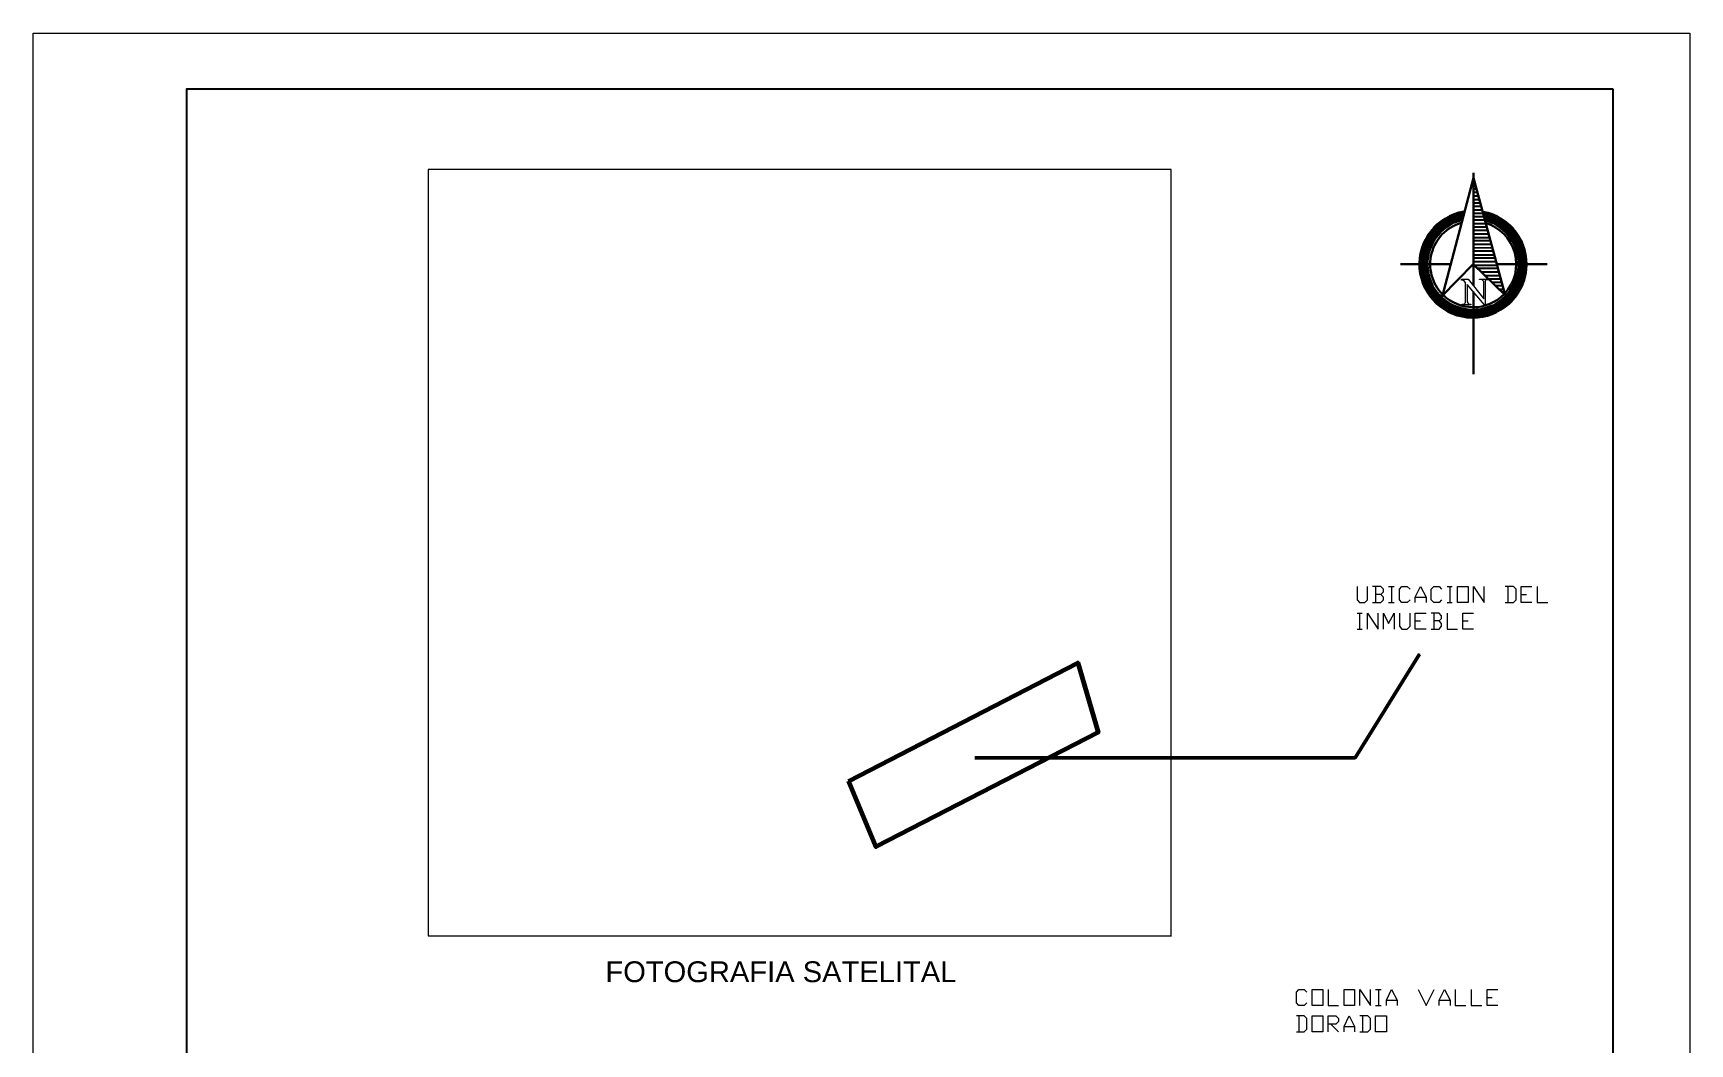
# Model space of a CAD drawing. Header units: millimetres. Extents: x 2413 to 2557, y 1886 to 2106.
# Drawn here: x 2413.3 to 2557.2, y 2018 to 2105.8 of the extents above; entities that cross this region are included whole.
import ezdxf

# ---------------------------------------------------------------- set-up
doc = ezdxf.new("R2010")
doc.units = ezdxf.units.MM
for name, color, linetype in [('PDF_0', 7, 'Continuous'), ('PDF_10 Formato', 7, 'Continuous'), ('PDF_CVL_CUADCON_TIT', 7, 'Continuous'), ('PDF_Text', 7, 'Continuous')]:
    doc.layers.add(name, color=color, linetype=linetype)
doc.styles.add('PDF Arial-BoldMT', font='arial.ttf')

msp = doc.modelspace()

# ---------------------------------------------------------------- hatches: boundary and pattern name
at = {"layer": 'PDF_0', "transparency": 33554559}
msp.add_hatch(color=256, dxfattribs=at).paths.add_polyline_path([(2538.49, 2093.16), (2538.47, 2093.19), (2538.44, 2093.22), (2538.41, 2093.19), (2538.38, 2093.16), (2538.41, 2093.13), (2538.44, 2093.11), (2538.47, 2093.13)])

# ---------------------------------------------------------------- linework, layer by layer
at = {"layer": 'PDF_0', "lineweight": 30}
for points in [[(2538.44, 2093.7), (2538.44, 2083.87)], [(2535.7, 2082.97), (2538.41, 2085.74), (2541.21, 2083.05), (2538.44, 2093.25), (2535.73, 2082.91)], [(2536.43, 2085.74), (2532.11, 2085.74)], [(2544.85, 2085.74), (2540.47, 2085.74)], [(2538.44, 2083.36), (2538.44, 2076.19)]]:
    msp.add_lwpolyline(points, dxfattribs=at)
at = {"layer": 'PDF_0', "lineweight": 25}
for points in [[(2538.52, 2092.85), (2538.44, 2092.85)], [(2538.61, 2092.57), (2538.44, 2092.57)], [(2538.69, 2092.26), (2538.44, 2092.26)], [(2538.78, 2091.98), (2538.44, 2091.98)], [(2538.86, 2091.67), (2538.44, 2091.67)], [(2538.95, 2091.36), (2538.44, 2091.36)], [(2539.03, 2091.07), (2538.44, 2091.07)], [(2539.12, 2090.76), (2538.44, 2090.76)], [(2539.2, 2090.45), (2538.44, 2090.45)], [(2535.95, 2088.96), (2535.08, 2088.96)], [(2536.07, 2089.04), (2535.16, 2089.04)], [(2536.21, 2089.12), (2535.25, 2089.12)], [(2536.32, 2089.21), (2535.33, 2089.21)], [(2536.46, 2089.29), (2535.42, 2089.29)], [(2536.63, 2089.35), (2535.53, 2089.35)], [(2536.8, 2089.44), (2535.64, 2089.44)], [(2537, 2089.52), (2535.76, 2089.52)], [(2537.25, 2089.6), (2535.87, 2089.6)], [(2537.45, 2089.69), (2535.98, 2089.69)], [(2537.48, 2089.75), (2536.12, 2089.75)], [(2537.48, 2089.83), (2536.26, 2089.83)], [(2537.51, 2089.92), (2536.43, 2089.92)], [(2537.53, 2090), (2536.63, 2090)], [(2537.56, 2090.08), (2536.83, 2090.08)], [(2537.56, 2090.17), (2537.08, 2090.17)], [(2537.59, 2090.23), (2537.39, 2090.23)], [(2539.26, 2090.17), (2538.44, 2090.17)], [(2539.34, 2089.86), (2538.44, 2089.86)], [(2539.43, 2089.58), (2538.44, 2089.58)], [(2539.51, 2089.27), (2538.44, 2089.27)], [(2539.6, 2088.96), (2538.44, 2088.96)], [(2539.37, 2090.23), (2539.26, 2090.23)], [(2539.68, 2090.17), (2539.29, 2090.17)], [(2539.91, 2090.08), (2539.29, 2090.08)], [(2540.13, 2090), (2539.31, 2090)], [(2540.3, 2089.92), (2539.34, 2089.92)], [(2540.47, 2089.83), (2539.37, 2089.83)], [(2540.61, 2089.75), (2539.37, 2089.75)], [(2540.75, 2089.69), (2539.4, 2089.69)], [(2540.87, 2089.6), (2539.51, 2089.6)], [(2541.01, 2089.52), (2539.74, 2089.52)], [(2541.12, 2089.44), (2539.94, 2089.44)], [(2541.21, 2089.35), (2540.13, 2089.35)], [(2541.32, 2089.29), (2540.27, 2089.29)], [(2541.4, 2089.21), (2540.42, 2089.21)], [(2541.49, 2089.12), (2540.56, 2089.12)], [(2541.57, 2089.04), (2540.67, 2089.04)], [(2541.66, 2088.96), (2540.78, 2088.96)], [(2534.77, 2087.51), (2534.15, 2087.51)], [(2534.82, 2087.6), (2534.17, 2087.6)], [(2534.85, 2087.68), (2534.2, 2087.68)], [(2534.91, 2087.77), (2534.23, 2087.77)], [(2534.94, 2087.85), (2534.29, 2087.85)], [(2534.99, 2087.94), (2534.32, 2087.94)], [(2535.05, 2087.99), (2534.37, 2087.99)], [(2535.11, 2088.08), (2534.4, 2088.08)], [(2535.16, 2088.16), (2534.46, 2088.16)], [(2535.22, 2088.25), (2534.51, 2088.25)], [(2535.3, 2088.33), (2534.57, 2088.33)], [(2535.36, 2088.39), (2534.63, 2088.39)], [(2535.45, 2088.47), (2534.68, 2088.47)], [(2535.5, 2088.56), (2534.74, 2088.56)], [(2535.59, 2088.64), (2534.8, 2088.64)], [(2535.67, 2088.73), (2534.88, 2088.73)], [(2535.76, 2088.81), (2534.94, 2088.81)], [(2535.87, 2088.87), (2535.02, 2088.87)], [(2539.68, 2088.67), (2538.44, 2088.67)], [(2539.77, 2088.36), (2538.44, 2088.36)], [(2539.85, 2088.05), (2538.44, 2088.05)], [(2539.94, 2087.77), (2538.44, 2087.77)], [(2541.74, 2088.87), (2540.87, 2088.87)], [(2541.8, 2088.81), (2540.98, 2088.81)], [(2541.88, 2088.73), (2541.06, 2088.73)], [(2541.94, 2088.64), (2541.15, 2088.64)], [(2542, 2088.56), (2541.23, 2088.56)], [(2542.05, 2088.47), (2541.32, 2088.47)], [(2542.11, 2088.39), (2541.38, 2088.39)], [(2542.17, 2088.33), (2541.46, 2088.33)], [(2542.22, 2088.25), (2541.52, 2088.25)], [(2542.28, 2088.16), (2541.57, 2088.16)], [(2542.34, 2088.08), (2541.63, 2088.08)], [(2542.36, 2087.99), (2541.69, 2087.99)], [(2542.42, 2087.94), (2541.74, 2087.94)], [(2542.45, 2087.85), (2541.8, 2087.85)], [(2542.51, 2087.77), (2541.83, 2087.77)], [(2542.53, 2087.68), (2541.88, 2087.68)], [(2542.56, 2087.6), (2541.94, 2087.6)], [(2542.62, 2087.51), (2541.97, 2087.51)], [(2534.37, 2086.1), (2533.78, 2086.1)], [(2534.4, 2086.33), (2533.81, 2086.33)], [(2534.4, 2086.24), (2533.81, 2086.24)], [(2534.37, 2086.19), (2533.81, 2086.19)], [(2534.43, 2086.5), (2533.84, 2086.5)], [(2534.4, 2086.41), (2533.84, 2086.41)], [(2534.46, 2086.64), (2533.86, 2086.64)], [(2534.46, 2086.58), (2533.86, 2086.58)], [(2534.51, 2086.81), (2533.89, 2086.81)], [(2534.48, 2086.72), (2533.89, 2086.72)], [(2534.51, 2086.89), (2533.92, 2086.89)], [(2534.54, 2086.98), (2533.95, 2086.98)], [(2534.6, 2087.12), (2533.98, 2087.12)], [(2534.57, 2087.06), (2533.98, 2087.06)], [(2534.63, 2087.2), (2534, 2087.2)], [(2534.65, 2087.29), (2534.03, 2087.29)], [(2534.71, 2087.37), (2534.06, 2087.37)], [(2534.74, 2087.46), (2534.09, 2087.46)], [(2540.02, 2087.46), (2538.44, 2087.46)], [(2540.08, 2087.15), (2538.44, 2087.18)], [(2540.16, 2086.87), (2538.44, 2086.87)], [(2540.25, 2086.55), (2538.44, 2086.55)], [(2540.33, 2086.27), (2538.44, 2086.27)], [(2542.65, 2087.46), (2542, 2087.46)], [(2542.67, 2087.37), (2542.05, 2087.37)], [(2542.7, 2087.29), (2542.08, 2087.29)], [(2542.73, 2087.2), (2542.11, 2087.2)], [(2542.76, 2087.12), (2542.14, 2087.12)], [(2542.79, 2087.06), (2542.17, 2087.06)], [(2542.82, 2086.98), (2542.19, 2086.98)], [(2542.82, 2086.89), (2542.22, 2086.89)], [(2542.84, 2086.81), (2542.25, 2086.81)], [(2542.87, 2086.72), (2542.25, 2086.72)], [(2542.87, 2086.64), (2542.28, 2086.64)], [(2542.9, 2086.58), (2542.31, 2086.58)], [(2542.9, 2086.5), (2542.31, 2086.5)], [(2542.93, 2086.41), (2542.34, 2086.41)], [(2542.93, 2086.33), (2542.34, 2086.33)], [(2542.93, 2086.24), (2542.36, 2086.24)], [(2542.96, 2086.19), (2542.36, 2086.19)], [(2542.96, 2086.1), (2542.36, 2086.1)], [(2534.37, 2086.02), (2533.78, 2086.02)], [(2534.37, 2085.93), (2533.78, 2085.93)], [(2534.37, 2085.85), (2533.78, 2085.85)], [(2534.37, 2085.76), (2533.78, 2085.76)], [(2534.37, 2085.71), (2533.78, 2085.71)], [(2534.37, 2085.62), (2533.78, 2085.62)], [(2534.37, 2085.54), (2533.78, 2085.54)], [(2534.37, 2085.45), (2533.78, 2085.45)], [(2534.37, 2085.37), (2533.78, 2085.37)], [(2534.37, 2085.28), (2533.81, 2085.28)], [(2534.4, 2085.23), (2533.81, 2085.23)], [(2534.4, 2085.14), (2533.81, 2085.14)], [(2534.43, 2085.06), (2533.84, 2085.06)], [(2534.43, 2084.97), (2533.84, 2084.97)], [(2534.46, 2084.89), (2533.86, 2084.89)], [(2534.46, 2084.83), (2533.86, 2084.83)], [(2534.48, 2084.75), (2533.89, 2084.75)], [(2534.51, 2084.66), (2533.92, 2084.66)], [(2540.42, 2085.96), (2538.44, 2085.96)], [(2540.5, 2085.65), (2538.49, 2085.65)], [(2540.58, 2085.37), (2538.81, 2085.37)], [(2540.67, 2085.06), (2539.12, 2085.06)], [(2540.75, 2084.75), (2539.43, 2084.75)], [(2542.84, 2084.66), (2542.22, 2084.66)], [(2542.84, 2084.75), (2542.25, 2084.75)], [(2542.87, 2084.83), (2542.28, 2084.83)], [(2542.9, 2084.97), (2542.31, 2084.97)], [(2542.9, 2084.89), (2542.31, 2084.89)], [(2542.93, 2085.23), (2542.34, 2085.23)], [(2542.93, 2085.14), (2542.34, 2085.14)], [(2542.93, 2085.06), (2542.34, 2085.06)], [(2542.96, 2086.02), (2542.36, 2086.02)], [(2542.96, 2085.45), (2542.36, 2085.45)], [(2542.96, 2085.37), (2542.36, 2085.37)], [(2542.96, 2085.28), (2542.36, 2085.28)], [(2542.96, 2085.93), (2542.39, 2085.93)], [(2542.96, 2085.85), (2542.39, 2085.85)], [(2542.96, 2085.76), (2542.39, 2085.76)], [(2542.96, 2085.71), (2542.39, 2085.71)], [(2542.96, 2085.62), (2542.39, 2085.62)], [(2542.96, 2085.54), (2542.39, 2085.54)], [(2534.54, 2084.58), (2533.92, 2084.58)], [(2534.57, 2084.49), (2533.95, 2084.49)], [(2534.6, 2084.41), (2533.98, 2084.41)], [(2534.63, 2084.35), (2534, 2084.35)], [(2534.65, 2084.27), (2534.03, 2084.27)], [(2534.68, 2084.18), (2534.06, 2084.18)], [(2534.71, 2084.1), (2534.09, 2084.1)], [(2534.74, 2084.01), (2534.12, 2084.01)], [(2534.8, 2083.96), (2534.15, 2083.96)], [(2534.82, 2083.87), (2534.17, 2083.87)], [(2534.88, 2083.79), (2534.23, 2083.79)], [(2534.91, 2083.7), (2534.26, 2083.7)], [(2534.97, 2083.62), (2534.29, 2083.62)], [(2535.02, 2083.53), (2534.34, 2083.53)], [(2535.08, 2083.48), (2534.37, 2083.48)], [(2535.13, 2083.39), (2534.43, 2083.39)], [(2535.19, 2083.31), (2534.48, 2083.31)], [(2535.25, 2083.22), (2534.54, 2083.22)], [(2540.84, 2084.46), (2539.74, 2084.46)], [(2540.9, 2084.15), (2540.05, 2084.15)], [(2540.98, 2083.87), (2540.36, 2083.87)], [(2541.06, 2083.56), (2540.67, 2083.56)], [(2541.15, 2083.25), (2541.01, 2083.25)], [(2542.22, 2083.22), (2541.49, 2083.22)], [(2542.25, 2083.31), (2541.54, 2083.31)], [(2542.31, 2083.39), (2541.63, 2083.39)], [(2542.36, 2083.48), (2541.69, 2083.48)], [(2542.39, 2083.53), (2541.71, 2083.53)], [(2542.45, 2083.62), (2541.77, 2083.62)], [(2542.48, 2083.7), (2541.83, 2083.7)], [(2542.53, 2083.79), (2541.88, 2083.79)], [(2542.56, 2083.87), (2541.91, 2083.87)], [(2542.59, 2083.96), (2541.97, 2083.96)], [(2542.62, 2084.01), (2542, 2084.01)], [(2542.67, 2084.1), (2542.02, 2084.1)], [(2542.7, 2084.18), (2542.05, 2084.18)], [(2542.73, 2084.27), (2542.11, 2084.27)], [(2542.76, 2084.35), (2542.14, 2084.35)], [(2542.76, 2084.41), (2542.17, 2084.41)], [(2542.79, 2084.49), (2542.19, 2084.49)], [(2542.82, 2084.58), (2542.22, 2084.58)], [(2535.3, 2083.14), (2534.57, 2083.14)], [(2535.39, 2083.05), (2534.63, 2083.05)], [(2535.45, 2083), (2534.71, 2083)], [(2535.53, 2082.91), (2534.77, 2082.91)], [(2535.61, 2082.83), (2534.82, 2082.83)], [(2535.7, 2082.74), (2534.88, 2082.74)], [(2535.81, 2082.66), (2534.97, 2082.66)], [(2535.9, 2082.6), (2535.02, 2082.6)], [(2536.01, 2082.52), (2535.11, 2082.52)], [(2536.12, 2082.43), (2535.19, 2082.43)], [(2536.24, 2082.35), (2535.28, 2082.35)], [(2536.38, 2082.26), (2535.36, 2082.26)], [(2536.52, 2082.18), (2535.47, 2082.18)], [(2536.69, 2082.12), (2535.56, 2082.12)], [(2536.86, 2082.04), (2535.67, 2082.04)], [(2537.08, 2081.95), (2535.78, 2081.95)], [(2537.34, 2081.87), (2535.9, 2081.87)], [(2537.7, 2081.78), (2536.04, 2081.78)], [(2540.7, 2081.78), (2539.06, 2081.78)], [(2540.84, 2081.87), (2539.4, 2081.87)], [(2540.95, 2081.95), (2539.68, 2081.95)], [(2541.06, 2082.04), (2539.88, 2082.04)], [(2541.18, 2082.12), (2540.08, 2082.12)], [(2541.29, 2082.18), (2540.22, 2082.18)], [(2541.38, 2082.26), (2540.39, 2082.26)], [(2541.46, 2082.35), (2540.5, 2082.35)], [(2541.54, 2082.43), (2540.64, 2082.43)], [(2541.63, 2082.52), (2540.75, 2082.52)], [(2541.71, 2082.6), (2540.84, 2082.6)], [(2541.77, 2082.66), (2540.95, 2082.66)], [(2541.86, 2082.74), (2541.04, 2082.74)], [(2541.91, 2082.83), (2541.12, 2082.83)], [(2542, 2082.91), (2541.21, 2082.91)], [(2542.05, 2083), (2541.29, 2083)], [(2542.11, 2083.05), (2541.35, 2083.05)], [(2542.17, 2083.14), (2541.43, 2083.14)], [(2540.56, 2081.73), (2538.41, 2081.73), (2536.18, 2081.73)], [(2540.42, 2081.64), (2538.41, 2081.64), (2536.32, 2081.64)], [(2540.25, 2081.56), (2538.41, 2081.56), (2536.49, 2081.56)], [(2540.05, 2081.47), (2538.41, 2081.47), (2536.69, 2081.47)], [(2539.85, 2081.39), (2538.41, 2081.39), (2536.91, 2081.39)], [(2539.57, 2081.3), (2538.41, 2081.3), (2537.17, 2081.3)], [(2539.23, 2081.25), (2538.41, 2081.25), (2537.51, 2081.25)], [(2538.52, 2081.16), (2538.41, 2081.16), (2538.21, 2081.16)]]:
    msp.add_lwpolyline(points, dxfattribs=at)
at = {"layer": 'PDF_0', "lineweight": 20}
msp.add_lwpolyline([(2538.41, 2084.78), (2538.38, 2084.78)], dxfattribs=at)
msp.add_lwpolyline([(2539.4, 2082.21), (2537.9, 2083.98), (2537.9, 2082.49), (2537.99, 2082.32), (2538.07, 2082.29), (2538.21, 2082.29), (2538.21, 2082.23), (2537.45, 2082.23), (2537.45, 2082.29), (2537.65, 2082.29), (2537.7, 2082.35), (2537.76, 2082.43), (2537.76, 2082.52), (2537.76, 2084.15), (2537.59, 2084.35), (2537.48, 2084.35), (2537.39, 2084.35), (2537.39, 2084.44), (2537.99, 2084.44), (2539.34, 2082.74), (2539.34, 2084.24), (2539.17, 2084.41), (2538.98, 2084.41), (2538.98, 2084.44), (2539.77, 2084.44), (2539.77, 2084.38), (2539.6, 2084.38), (2539.46, 2084.32), (2539.46, 2084.24), (2539.46, 2082.21)], close=True, dxfattribs=at)
at = {"layer": 'PDF_0', "lineweight": 30}
msp.add_lwpolyline([(2535.8, 2083.08, 0.194727), (2538.4, 2082.01, 0.204974), (2541.11, 2083.15)], format="xyb", dxfattribs=at)
at = {"layer": 'PDF_0', "lineweight": 50}
for radius, start, end in [(4.59, 99.6187, 79.0466), (4.02, 103.4143, 74.8775)]:
    msp.add_arc((2538.4, 2085.75), radius, start, end, dxfattribs=at)
at = {"layer": 'PDF_0', "lineweight": 30}
for start, end in [(106.3803, 224.5112), (317.1202, 73.3997)]:
    msp.add_arc((2538.42, 2085.75), 3.74, start, end, dxfattribs=at)
at = {"layer": 'PDF_10 Formato', "lineweight": 9}
msp.add_lwpolyline([(2413.28, 1885.91), (2413.28, 2105.84), (2557.25, 2105.84), (2557.25, 1885.91)], close=True, dxfattribs=at)
at = {"layer": 'PDF_10 Formato', "lineweight": 25}
msp.add_lwpolyline([(2550.55, 2100.99), (2550.55, 1892.29), (2426.64, 1892.29), (2426.64, 2100.99)], close=True, dxfattribs=at)
at = {"layer": 'PDF_CVL_CUADCON_TIT', "lineweight": 9}
for points in [[(2447.62, 2093.98), (2447.62, 2027.36), (2512.18, 2027.36), (2512.18, 2093.98)], [(2537.05, 2056.34), (2537.05, 2057.72), (2537.99, 2057.72), (2537.99, 2056.34)], [(2524.43, 2021.29), (2524.43, 2022.68), (2525.34, 2022.68), (2525.34, 2021.29)], [(2527.2, 2021.29), (2527.2, 2022.68), (2528.1, 2022.68), (2528.1, 2021.29)], [(2524.43, 2019.01), (2524.43, 2020.39), (2525.34, 2020.39), (2525.34, 2019.01)], [(2529.94, 2019.01), (2529.94, 2020.39), (2530.87, 2020.39), (2530.87, 2019.01)]]:
    msp.add_lwpolyline(points, close=True, dxfattribs=at)
for points in [[(2512.18, 2027.31), (2512.18, 2093.98)], [(2528.33, 2057.72), (2528.33, 2056.56), (2528.55, 2056.34), (2529.01, 2056.34), (2529.23, 2056.56), (2529.23, 2057.72)], [(2530.39, 2057.04), (2530.62, 2057.27), (2530.62, 2057.5), (2530.39, 2057.72), (2529.68, 2057.72)], [(2529.94, 2057.72), (2529.94, 2056.34)], [(2531.07, 2057.72), (2531.55, 2057.72)], [(2531.32, 2057.72), (2531.32, 2056.34)], [(2532.93, 2056.56), (2532.68, 2056.34), (2532.23, 2056.34), (2532, 2056.56), (2532, 2057.5), (2532.23, 2057.72), (2532.68, 2057.72), (2532.93, 2057.5)], [(2533.38, 2056.34), (2533.38, 2056.79), (2533.84, 2057.72), (2534.32, 2056.79), (2534.32, 2056.34)], [(2535.67, 2056.56), (2535.45, 2056.34), (2534.99, 2056.34), (2534.77, 2056.56), (2534.77, 2057.5), (2534.99, 2057.72), (2535.45, 2057.72), (2535.67, 2057.5)], [(2536.15, 2057.72), (2536.6, 2057.72)], [(2536.38, 2057.72), (2536.38, 2056.34)], [(2538.44, 2056.34), (2538.44, 2057.72), (2539.37, 2056.34), (2539.37, 2057.72)], [(2541.21, 2056.34), (2541.91, 2056.34), (2542.14, 2056.56), (2542.14, 2057.5), (2541.91, 2057.72), (2541.21, 2057.72)], [(2541.43, 2057.72), (2541.43, 2056.34)], [(2543.52, 2056.34), (2542.59, 2056.34), (2542.59, 2057.72), (2543.52, 2057.72)], [(2543.97, 2057.72), (2543.97, 2056.34), (2544.91, 2056.34)], [(2529.68, 2056.34), (2530.39, 2056.34), (2530.62, 2056.56), (2530.62, 2056.79), (2530.39, 2057.04), (2529.94, 2057.04)], [(2531.07, 2056.34), (2531.55, 2056.34)], [(2533.38, 2056.79), (2534.32, 2056.79)], [(2536.15, 2056.34), (2536.6, 2056.34)], [(2542.59, 2057.04), (2543.04, 2057.04)], [(2528.33, 2055.41), (2528.78, 2055.41)], [(2528.55, 2055.41), (2528.55, 2054.02)], [(2529.23, 2054.02), (2529.23, 2055.41), (2530.16, 2054.02), (2530.16, 2055.41)], [(2530.62, 2054.02), (2530.62, 2055.41), (2531.07, 2054.5), (2531.55, 2055.41), (2531.55, 2054.02)], [(2532, 2055.41), (2532, 2054.28), (2532.23, 2054.02), (2532.68, 2054.02), (2532.93, 2054.28), (2532.93, 2055.41)], [(2534.32, 2054.02), (2533.38, 2054.02), (2533.38, 2055.41), (2534.32, 2055.41)], [(2533.38, 2054.73), (2533.84, 2054.73)], [(2535.45, 2054.73), (2535.67, 2054.95), (2535.67, 2055.18), (2535.45, 2055.41), (2534.77, 2055.41)], [(2534.77, 2054.02), (2535.45, 2054.02), (2535.67, 2054.28), (2535.67, 2054.5), (2535.45, 2054.73), (2534.99, 2054.73)], [(2534.99, 2055.41), (2534.99, 2054.02)], [(2536.15, 2055.41), (2536.15, 2054.02), (2537.05, 2054.02)], [(2538.44, 2054.02), (2537.53, 2054.02), (2537.53, 2055.41), (2538.44, 2055.41)], [(2537.53, 2054.73), (2537.99, 2054.73)], [(2528.33, 2054.02), (2528.78, 2054.02)], [(2523.95, 2021.52), (2523.73, 2021.29), (2523.27, 2021.29), (2523.05, 2021.52), (2523.05, 2022.45), (2523.27, 2022.68), (2523.73, 2022.68), (2523.95, 2022.45)], [(2525.82, 2022.68), (2525.82, 2021.29), (2526.72, 2021.29)], [(2528.58, 2021.29), (2528.58, 2022.68), (2529.49, 2021.29), (2529.49, 2022.68)], [(2529.94, 2022.68), (2530.42, 2022.68)], [(2529.94, 2021.29), (2530.42, 2021.29)], [(2530.19, 2022.68), (2530.19, 2021.29)], [(2530.87, 2021.29), (2530.87, 2021.77), (2531.32, 2022.68), (2531.8, 2021.77), (2531.8, 2021.29)], [(2530.87, 2021.77), (2531.8, 2021.77)], [(2533.64, 2022.68), (2534.32, 2021.29), (2535.02, 2022.68)], [(2535.47, 2021.29), (2535.47, 2021.77), (2535.93, 2022.68), (2536.41, 2021.77), (2536.41, 2021.29)], [(2535.47, 2021.77), (2536.41, 2021.77)], [(2536.86, 2022.68), (2536.86, 2021.29), (2537.79, 2021.29)], [(2538.24, 2022.68), (2538.24, 2021.29), (2539.17, 2021.29)], [(2540.56, 2021.29), (2539.62, 2021.29), (2539.62, 2022.68), (2540.56, 2022.68)], [(2539.62, 2022), (2540.08, 2022)], [(2523.05, 2019.01), (2523.73, 2019.01), (2523.95, 2019.23), (2523.95, 2020.16), (2523.73, 2020.39), (2523.05, 2020.39)], [(2523.27, 2020.39), (2523.27, 2019.01)], [(2525.82, 2019.01), (2525.82, 2020.39), (2526.49, 2020.39), (2526.72, 2020.16), (2526.72, 2019.91), (2526.49, 2019.68), (2525.82, 2019.68)], [(2527.2, 2019.01), (2527.2, 2019.46), (2527.65, 2020.39), (2528.1, 2019.46), (2528.1, 2019.01)], [(2528.58, 2019.01), (2529.26, 2019.01), (2529.49, 2019.23), (2529.49, 2020.16), (2529.26, 2020.39), (2528.58, 2020.39)], [(2528.81, 2020.39), (2528.81, 2019.01)], [(2526.04, 2019.68), (2526.72, 2019.01)], [(2527.2, 2019.46), (2528.1, 2019.46)]]:
    msp.add_lwpolyline(points, dxfattribs=at)
at = {"layer": 'PDF_CVL_CUADCON_TIT', "lineweight": 50}
msp.add_lwpolyline([(2533.75, 2051.85), (2528.16, 2042.84), (2495.23, 2042.84), (2495.12, 2042.84)], dxfattribs=at)
at = {"layer": 'PDF_CVL_CUADCON_TIT', "color": 6, "lineweight": 60}
msp.add_lwpolyline([(2484.13, 2040.81), (2504.07, 2051.09), (2505.82, 2045.04), (2486.51, 2035.1)], close=True, dxfattribs=at)
at = {"layer": 'PDF_CVL_CUADCON_TIT', "transparency": 33554559}
msp.add_solid([(2533.72, 2051.85), (2533.84, 2051.99), (2533.78, 2051.82)], dxfattribs=at)

# ---------------------------------------------------------------- texts
at = {"layer": 'PDF_Text', "insert": (2463.01, 2024.22), "char_height": 1.8108, "attachment_point": 4, "style": 'PDF Arial-BoldMT'}
msp.add_mtext('FOTOGRAFIA SATELITAL', dxfattribs=at)

doc.saveas('drawing.dxf')
